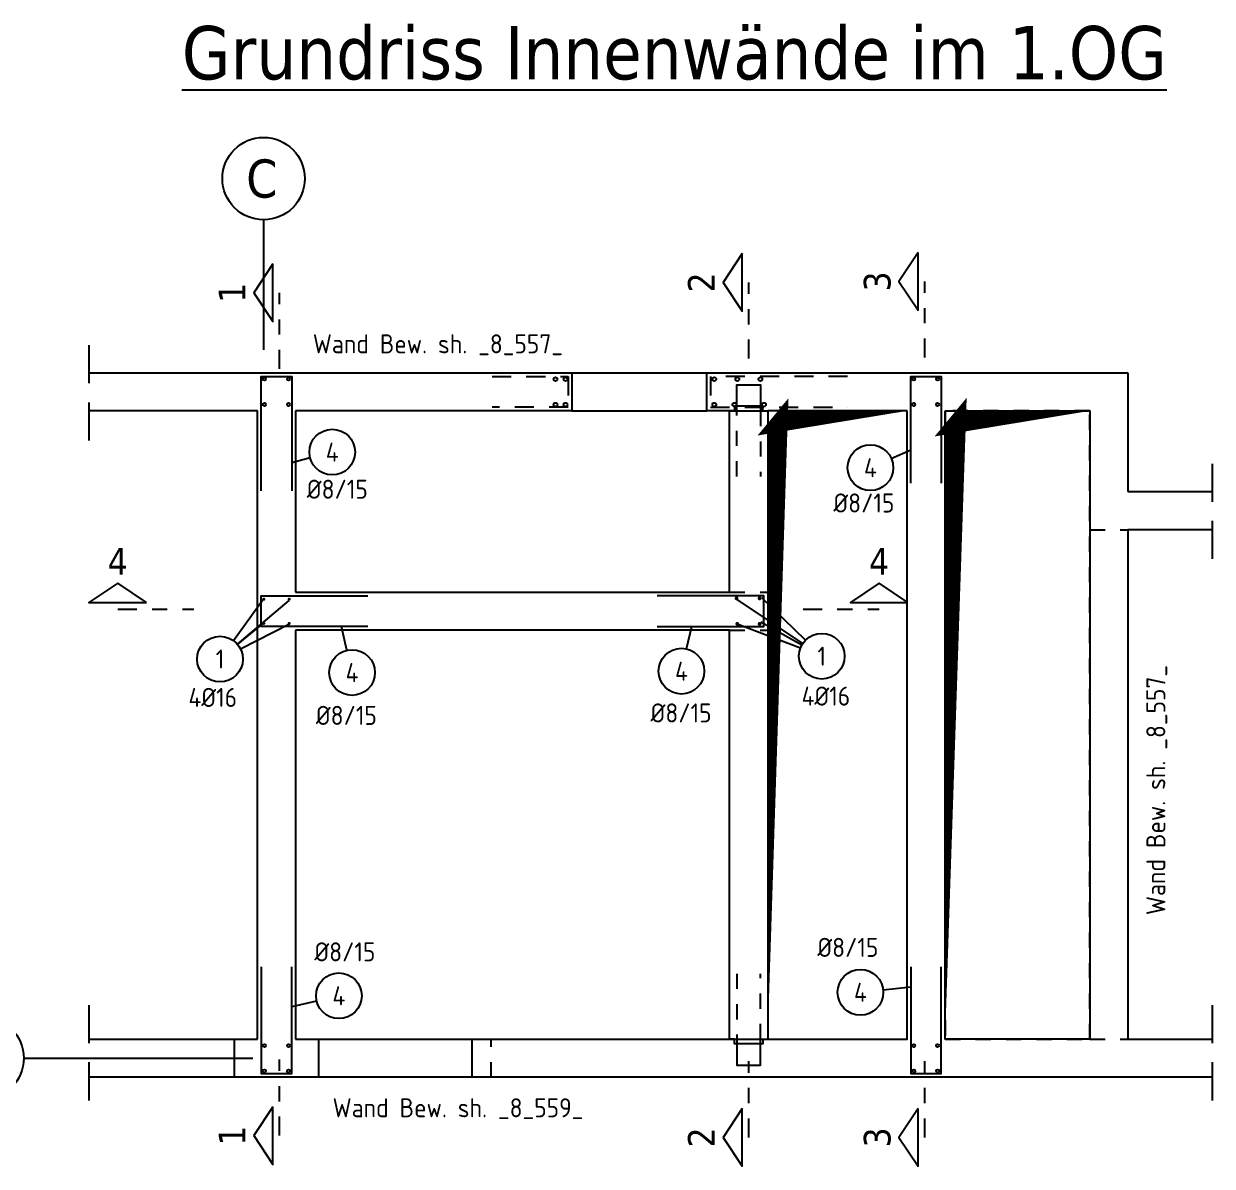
# Model space of a CAD drawing. Extents: x -6.8 to 75.7, y 0 to 29.7.
# Drawn here: x 32.34 to 40.14, y 13.93 to 21.43 of the extents above; entities that cross this region are included whole.
import ezdxf
from ezdxf.enums import TextEntityAlignment as Align

# ---------------------------------------------------------------- set-up
doc = ezdxf.new("R2010")
doc.units = 0
doc.header["$LTSCALE"] = 0.5
for name, pattern in [('AUSGEZOGEN', [1000.01, 1000, 0.01]), ('DASHDOTSMALL', [1.05, 0.5, -0.25, 0.05, -0.25]), ('DASHED', [0.75, 0.5, -0.25]), ('DOT', [0.175, 0.05, -0.125]), ('HIDDEN', [0.375, 0.25, -0.125]), ('HIDDEN2', [0.187, 0.125, -0.062]), ('STRICHPUNKT2', [0.55, 0.25, -0.125, 0.05, -0.125])]:
    doc.linetypes.add(name, pattern=pattern)
for name, color, linetype in [('1.OG', 7, 'Continuous'), ('ACHSEN', 7, 'Continuous'), ('AFU', 7, 'Continuous'), ('BETON', 7, 'Continuous'), ('DRUEBER', 7, 'Continuous'), ('grau_dunkel', 7, 'Continuous'), ('HBT', 7, 'Continuous'), ('HILFE', 7, 'Continuous'), ('OBJEKT', 7, 'Continuous'), ('RND', 7, 'Continuous'), ('SCHNITTE', 7, 'Continuous'), ('SFP_Achsen', 7, 'Continuous'), ('TEXT', 7, 'Continuous')]:
    doc.layers.add(name, color=color, linetype=linetype)
doc.styles.add('helv', font='tahoma.ttf')
doc.styles.add('txt', font='isocp.shx')
doc.linetypes.add('AFU_50K', pattern='A,0.15,["/",Standard,S=0.2,R=0,X=-0.01,Y=-0.1],0.07,["/",Standard,S=0.2,R=0,X=-0.01,Y=-0.1],0.15', length=0.37)

# ---------------------------------------------------------------- blocks, each defined once
blk = doc.blocks.new('SCHN-2')
at = {"layer": 'SCHNITTE', "color": 6, "linetype": 'Continuous'}
blk.add_lwpolyline([(0.378, 0.088), (0, 0.34), (-0.378, 0.088)], close=True, dxfattribs=at)
at = {"layer": 'SCHNITTE', "color": 1, "linetype": 'DASHDOTSMALL', "style": 'helv'}
blk.add_attdef('SCHN-2', text='', height=0.35, dxfattribs=at).set_placement((0, 0.45), align=Align.CENTER)
blk = doc.blocks.new('RND_HIN')
at = {"layer": 'RND', "color": 7, "linetype": 'Continuous'}
blk.add_circle((0, 0), 0.3, dxfattribs=at)
at = {"layer": 'RND', "color": 7, "linetype": 'Continuous', "style": 'txt'}
blk.add_attdef('POSI', text='', height=0.25, dxfattribs=at).set_placement((0, 0), align=Align.MIDDLE)

msp = doc.modelspace()

# ---------------------------------------------------------------- linework, layer by layer
at = {"layer": '1.OG', "linetype": 'DOT', "lineweight": -2}
for p, q in [((32.7687, 19.1355), (35.9403, 19.1355)), ((35.9403, 19.1355), (35.9403, 18.8855)), ((36.8253, 18.8855), (36.8253, 19.1355)), ((36.8253, 19.1355), (39.5903, 19.1355)), ((39.5903, 19.1355), (39.5903, 18.3556)), ((33.8753, 18.8855), (32.7687, 18.8855)), ((33.8753, 14.7605), (33.8753, 18.8855)), ((35.9403, 18.8855), (34.1253, 18.8855)), ((34.1253, 18.8855), (34.1253, 17.6955)), ((36.9753, 18.8855), (36.8253, 18.8855)), ((36.9753, 17.6955), (36.9753, 18.8855)), ((39.5903, 18.3556), (40.1443, 18.3556)), ((40.1443, 18.1056), (39.5903, 18.1056)), ((39.5903, 18.1056), (39.5903, 14.7605)), ((34.1253, 17.6955), (36.9753, 17.6955)), ((36.9753, 17.4455), (34.1252, 17.4455)), ((34.1252, 17.4455), (34.1253, 14.7605)), ((36.9753, 14.7605), (36.9753, 17.4455)), ((33.7253, 14.5105), (33.7253, 14.7605)), ((33.7253, 14.7605), (33.8753, 14.7605)), ((34.1253, 14.7605), (34.2753, 14.7605)), ((34.2753, 14.7605), (34.2753, 14.5105)), ((35.4103, 14.5105), (35.4103, 14.7605)), ((35.4103, 14.7605), (36.9753, 14.7605)), ((39.5903, 14.7605), (40.1443, 14.7605)), ((34.2753, 14.5105), (33.7253, 14.5105)), ((40.1443, 14.5105), (35.4103, 14.5105))]:
    msp.add_line(p, q, dxfattribs=at)
for points in [[(37.2253, 14.7605), (38.1403, 14.7605), (38.1403, 18.8855), (37.2253, 18.8855), (37.2253, 14.7605)], [(39.3403, 14.7605), (39.3403, 18.8855), (38.3903, 18.8855), (38.3903, 14.7605), (39.3403, 14.7605)]]:
    msp.add_lwpolyline(points, dxfattribs=at)
at = {"layer": 'ACHSEN', "color": 140, "linetype": 'AUSGEZOGEN'}
for p, q in [((33.9153, 20.14), (33.9153, 19.2853)), ((32.3405, 14.6355), (33.8436, 14.6355))]:
    msp.add_line(p, q, dxfattribs=at)
at = {"layer": 'AFU', "color": 8, "linetype": 'AFU_50K'}
for p, q in [((36.9753, 18.8855), (37.2253, 18.8855)), ((36.9752, 14.7605), (37.2252, 14.7605))]:
    msp.add_line(p, q, dxfattribs=at)
at = {"layer": 'BETON', "color": 6, "linetype": 'AUSGEZOGEN', "lineweight": -2}
for p, q in [((32.7687, 19.1355), (35.9403, 19.1355)), ((35.9403, 19.1355), (35.9403, 18.8855)), ((36.8253, 18.8855), (36.8253, 19.1355)), ((36.8253, 19.1355), (39.5903, 19.1355)), ((39.5903, 19.1355), (39.5903, 18.3555)), ((33.8753, 18.8855), (32.7687, 18.8855)), ((33.8753, 14.7605), (33.8753, 18.8855)), ((35.9403, 18.8855), (34.1253, 18.8855)), ((34.1253, 18.8855), (34.1253, 17.6955)), ((36.9753, 18.8855), (36.8253, 18.8855)), ((36.9753, 17.6955), (36.9753, 18.8855)), ((39.5903, 18.3555), (40.1443, 18.3555)), ((40.1443, 18.1055), (39.5903, 18.1055)), ((39.5903, 18.1055), (39.5903, 14.7605)), ((34.1253, 17.6955), (36.9753, 17.6955)), ((36.9753, 17.4455), (34.1253, 17.4455)), ((34.1253, 17.4455), (34.1253, 14.7605)), ((36.9753, 14.7605), (36.9753, 17.4455)), ((33.7253, 14.5105), (33.7253, 14.7605)), ((33.7253, 14.7605), (33.8753, 14.7605)), ((34.1253, 14.7605), (34.2753, 14.7605)), ((34.2753, 14.7605), (34.2753, 14.5105)), ((35.2853, 14.5105), (35.2853, 14.7605)), ((35.2853, 14.7605), (36.9753, 14.7605)), ((39.5903, 14.7605), (40.1443, 14.7605)), ((34.2753, 14.5105), (33.7253, 14.5105)), ((40.1443, 14.5105), (35.2853, 14.5105))]:
    msp.add_line(p, q, dxfattribs=at)
for points in [[(38.1403, 18.8855), (37.2253, 18.8855), (37.2253, 14.7605), (38.1403, 14.7605)], [(38.3903, 18.8855), (39.3403, 18.8855), (39.3403, 14.7605), (38.3903, 14.7605)]]:
    msp.add_lwpolyline(points, close=True, dxfattribs=at)
at = {"layer": 'DRUEBER', "color": 7, "linetype": 'HIDDEN2'}
for p, q in [((36.9753, 18.8855), (37.2253, 18.8855)), ((36.9753, 18.8855), (37.2253, 18.8855)), ((39.3403, 18.1056), (39.5903, 18.1056)), ((36.9753, 17.6955), (37.2253, 17.6955)), ((36.9753, 17.4455), (37.2253, 17.4455)), ((36.9752, 14.7605), (37.2252, 14.7605)), ((36.9752, 14.7605), (37.2252, 14.7605)), ((36.9753, 14.7605), (37.2253, 14.7605)), ((36.9753, 14.7605), (37.2253, 14.7605)), ((39.3403, 14.7605), (39.5903, 14.7605))]:
    msp.add_line(p, q, dxfattribs=at)
at = {"layer": 'grau_dunkel', "color": 21}
for points in [[(37.2253, 14.7605, 0, 0.1335, 0), (37.292, 18.8845, 0, 0, 0), (37.2313, 18.8112, 0.1492, 0, 0), (38.1403, 18.8855, 0, 0, 0)], [(38.3903, 14.7605, 0, 0.1388, 0), (38.4596, 18.8844, 0, 0, 0), (38.3966, 18.8083, 0.1549, 0, 0), (39.3403, 18.8855, 0, 0, 0)]]:
    msp.add_lwpolyline(points, format="xyseb", dxfattribs=at)
at = {"layer": 'HBT', "color": 102, "linetype": 'AUSGEZOGEN'}
for p, q in [((37.0073, 18.8855), (36.9753, 18.8855)), ((37.1933, 18.8855), (37.2253, 18.8855)), ((37.0072, 14.7605), (36.9752, 14.7605)), ((37.1932, 14.7605), (37.2252, 14.7605))]:
    msp.add_line(p, q, dxfattribs=at)
at = {"layer": 'HBT', "color": 1, "linetype": 'AUSGEZOGEN'}
for points in [[(37.0233, 18.9155), (37.0233, 19.0555), (37.1773, 19.0555), (37.1773, 18.9155)], [(37.0233, 18.9155), (37.0233, 19.0555), (37.1773, 19.0555), (37.1773, 18.9155)], [(37.0232, 14.7305), (37.0232, 14.5905), (37.1772, 14.5905), (37.1772, 14.7305)]]:
    msp.add_lwpolyline(points, dxfattribs=at)
at = {"layer": 'HBT', "color": 102, "linetype": 'AUSGEZOGEN'}
for points in [[(37.1933, 18.8855), (37.1933, 18.9155), (37.0073, 18.9155), (37.0073, 18.8855)], [(37.1932, 14.7605), (37.1932, 14.7305), (37.0072, 14.7305), (37.0072, 14.7605)]]:
    msp.add_lwpolyline(points, dxfattribs=at)
at = {"layer": 'HBT', "color": 1, "linetype": 'HIDDEN2'}
for points in [[(37.0233, 18.4555), (37.0233, 18.8855), (37.0233, 18.9155)], [(37.1773, 18.9155), (37.1773, 18.8855), (37.1773, 18.4555)], [(37.0232, 15.1905), (37.0232, 14.7605), (37.0232, 14.7305)], [(37.1772, 14.7305), (37.1772, 14.7605), (37.1772, 15.1905)], [(37.0232, 14.7305), (37.0232, 14.5905), (37.1772, 14.5905), (37.1772, 14.7305)]]:
    msp.add_lwpolyline(points, dxfattribs=at)
at = {"layer": 'HILFE', "color": 102, "linetype": 'DASHED'}
for p, q in [((32.7687, 19.3166), (32.7687, 18.6414)), ((40.1443, 18.5381), (40.1443, 17.8629)), ((32.7687, 14.9837), (32.7687, 14.3085)), ((40.1443, 14.9837), (40.1443, 14.3085))]:
    msp.add_line(p, q, dxfattribs=at)
at = {"layer": 'OBJEKT', "color": 7, "linetype": 'AUSGEZOGEN'}
for p, q in [((35.9403, 19.1355), (36.8253, 19.1355)), ((35.9403, 18.8855), (36.8253, 18.8855)), ((32.7687, 14.7605), (33.7253, 14.7605)), ((34.2753, 14.7605), (35.2853, 14.7605)), ((33.7253, 14.5105), (32.7687, 14.5105)), ((35.2853, 14.5105), (34.2753, 14.5105))]:
    msp.add_line(p, q, dxfattribs=at)
at = {"layer": 'RND', "color": 102, "linetype": 'AUSGEZOGEN'}
for p, q in [((34.221, 18.5769), (34.1003, 18.5451)), ((38.0368, 18.5734), (38.1653, 18.6304)), ((33.7168, 17.3777), (33.9143, 17.6519)), ((33.7434, 17.3532), (34.0824, 17.6415)), ((37.4558, 17.3581), (37.0182, 17.6506)), ((37.473, 17.3794), (37.1876, 17.6574)), ((33.7446, 17.3517), (33.9143, 17.4922)), ((33.7628, 17.3241), (34.0844, 17.4881)), ((37.4402, 17.3278), (37.025, 17.4847)), ((37.4496, 17.348), (37.1808, 17.4982)), ((34.4624, 17.3137), (34.4262, 17.4705)), ((36.6928, 17.3228), (36.7269, 17.4705)), ((37.9834, 15.0845), (38.1653, 15.1041)), ((34.2636, 15.0108), (34.1003, 14.9722))]:
    msp.add_line(p, q, dxfattribs=at)
at = {"layer": 'RND', "color": 1, "linetype": 'AUSGEZOGEN'}
for points in [[(33.9003, 18.3605), (33.9003, 19.1105), (34.1003, 19.1105), (34.1003, 18.3605)], [(38.1653, 18.4105), (38.1653, 19.1105), (38.3653, 19.1105), (38.3653, 18.4105)], [(34.6003, 17.4705), (33.9003, 17.4705), (33.9003, 17.6705), (34.6003, 17.6705)], [(36.5003, 17.4705), (37.2003, 17.4705), (37.2003, 17.6705), (36.5003, 17.6705)], [(33.9003, 15.2355), (33.9003, 14.5355), (34.1003, 14.5355), (34.1003, 15.2355)], [(38.1653, 15.2355), (38.1653, 14.5355), (38.3653, 14.5355), (38.3653, 15.2355)]]:
    msp.add_lwpolyline(points, dxfattribs=at)
at = {"layer": 'RND', "color": 7, "linetype": 'HIDDEN'}
for points in [[(35.4153, 19.1105), (35.9153, 19.1105), (35.9153, 18.9105), (35.4153, 18.9105)], [(37.7503, 19.1105), (36.8503, 19.1105), (36.8503, 18.9105), (37.7503, 18.9105)]]:
    msp.add_lwpolyline(points, dxfattribs=at)
at = {"layer": 'RND', "color": 7, "linetype": 'AUSGEZOGEN'}
for points, const_width in [([(33.9117, 17.6489, 1), (33.9217, 17.6489, 1)], 0.01), ([(34.0785, 17.6489, 1), (34.0885, 17.6489, 1)], 0.01), ([(37.0146, 17.6547, 1), (37.0271, 17.6547, 1)], 0.0125), ([(37.166, 17.6547, 1), (37.1785, 17.6547, 1)], 0.0125), ([(33.9117, 17.4905, 1), (33.9217, 17.4905, 1)], 0.01), ([(34.0785, 17.4905, 1), (34.0885, 17.4905, 1)], 0.01), ([(37.0197, 17.4871, 1), (37.0322, 17.4871, 1)], 0.0125), ([(37.166, 17.4871, 1), (37.1785, 17.4871, 1)], 0.0125)]:
    msp.add_lwpolyline(points, format="xyb", close=True, dxfattribs=dict(at, const_width=const_width))
for centre, radius in [((33.9202, 19.0941), 0.01), ((34.0786, 19.0941), 0.01), ((35.8316, 19.094), 0.0125), ((35.8975, 19.094), 0.0125), ((36.8746, 19.094), 0.0125), ((37.0259, 19.094), 0.0125), ((37.1773, 19.094), 0.0125), ((38.1853, 19.0941), 0.01), ((38.3414, 19.0941), 0.01), ((33.9202, 18.9273), 0.01), ((34.0786, 18.9273), 0.01), ((35.8316, 18.9264), 0.0125), ((35.8975, 18.9264), 0.0125), ((36.8746, 18.9264), 0.0125), ((37.0068, 18.9264), 0.0125), ((37.2011, 18.9264), 0.0125), ((38.1853, 18.9273), 0.01), ((38.3414, 18.9273), 0.01), ((33.9202, 14.7188), 0.01), ((34.0786, 14.7188), 0.01), ((38.1853, 14.7188), 0.01), ((38.3414, 14.7188), 0.01), ((33.9202, 14.552), 0.01), ((34.0786, 14.552), 0.01), ((38.1853, 14.552), 0.01), ((38.3414, 14.552), 0.01)]:
    msp.add_circle(centre, radius, dxfattribs=at)
at = {"layer": 'SCHNITTE', "color": 6, "linetype": 'STRICHPUNKT2'}
for p, q in [((37.1019, 19.2287), (37.1019, 19.7287)), ((38.2567, 19.2353), (38.2567, 19.7353)), ((34.0207, 19.1614), (34.0207, 19.6614)), ((32.9576, 17.5844), (33.4576, 17.5844)), ((37.4573, 17.5844), (37.9573, 17.5844)), ((34.0207, 14.1274), (34.0207, 14.6274)), ((37.1019, 14.1154), (37.1019, 14.6154)), ((38.2567, 14.1155), (38.2567, 14.6155))]:
    msp.add_line(p, q, dxfattribs=at)
at = {"layer": 'SFP_Achsen', "color": 7, "linetype": 'AUSGEZOGEN'}
for centre in [(33.9153, 20.4105), (32.0701, 14.6355)]:
    msp.add_circle(centre, 0.2705, dxfattribs=at)

# ---------------------------------------------------------------- block references
at = {"layer": 'RND', "color": 7, "linetype": 'AUSGEZOGEN', "xscale": 0.5, "yscale": 0.5, "zscale": 0.5}
for p, values in [((34.366, 18.6151), {'POSI': '4'}), ((37.8998, 18.5125), {'POSI': '4'}), ((33.6291, 17.256), {'POSI': '1'}), ((37.5805, 17.2748), {'POSI': '1'}), ((36.6591, 17.1766), {'POSI': '4'}), ((34.4962, 17.1675), {'POSI': '4'}), ((37.8342, 15.0684), {'POSI': '4'}), ((34.4096, 15.0453), {'POSI': '4'})]:
    msp.add_blockref('RND_HIN', p, dxfattribs=at).add_auto_attribs(values)
at = {"layer": 'SCHNITTE', "color": 6, "linetype": 'STRICHPUNKT2', "xscale": 0.5, "yscale": 0.5, "zscale": 0.5, "rotation": 90}
for p, values in [((37.1019, 19.7287), {'SCHN-2': '2'}), ((38.2567, 19.7353), {'SCHN-2': '3'}), ((34.0207, 19.6614), {'SCHN-2': '1'}), ((34.0207, 14.1274), {'SCHN-2': '1'}), ((37.1019, 14.1154), {'SCHN-2': '2'}), ((38.2567, 14.1155), {'SCHN-2': '3'})]:
    msp.add_blockref('SCHN-2', p, dxfattribs=at).add_auto_attribs(values)
at = {"layer": 'SCHNITTE', "color": 6, "linetype": 'STRICHPUNKT2', "xscale": 0.5, "yscale": 0.5, "zscale": 0.5}
for p in [(32.9576, 17.5844), (37.9573, 17.5844)]:
    msp.add_blockref('SCHN-2', p, dxfattribs=at).add_auto_attribs({'SCHN-2': '4'})

# ---------------------------------------------------------------- texts
at = {"layer": 'SFP_Achsen', "color": 6, "linetype": 'AUSGEZOGEN', "style": 'helv'}
msp.add_text('C', height=0.25, dxfattribs=at).set_placement((33.8012, 20.2861))
at = {"layer": 'TEXT', "color": 5, "linetype": 'AUSGEZOGEN', "style": 'helv'}
msp.add_text('%%UGrundriss Innenwände im 1.OG%%U ', height=0.35, dxfattribs=at).set_placement((33.3784, 21.0622))
at = {"layer": 'TEXT', "color": 7, "linetype": 'AUSGEZOGEN', "style": 'txt'}
for s, p in [('Wand Bew. sh. _8_557_', (34.2385, 19.2632)), ('%%C8/15', (34.1991, 18.3086)), ('%%C8/15', (37.6566, 18.2183)), ('4%%C16', (33.4219, 16.9417)), ('4%%C16', (37.4478, 16.9505)), ('%%C8/15', (34.2584, 16.8238)), ('%%C8/15', (36.456, 16.84)), ('%%C8/15', (34.2487, 15.2714)), ('%%C8/15', (37.5514, 15.3007)), ('Wand Bew. sh. _8_559_', (34.3684, 14.2477))]:
    msp.add_text(s, height=0.125, dxfattribs=at).set_placement(p)
msp.add_text('Wand Bew. sh. _8_557_', height=0.125, rotation=90, dxfattribs=at).set_placement((39.8365, 15.5752))

doc.saveas('drawing.dxf')
